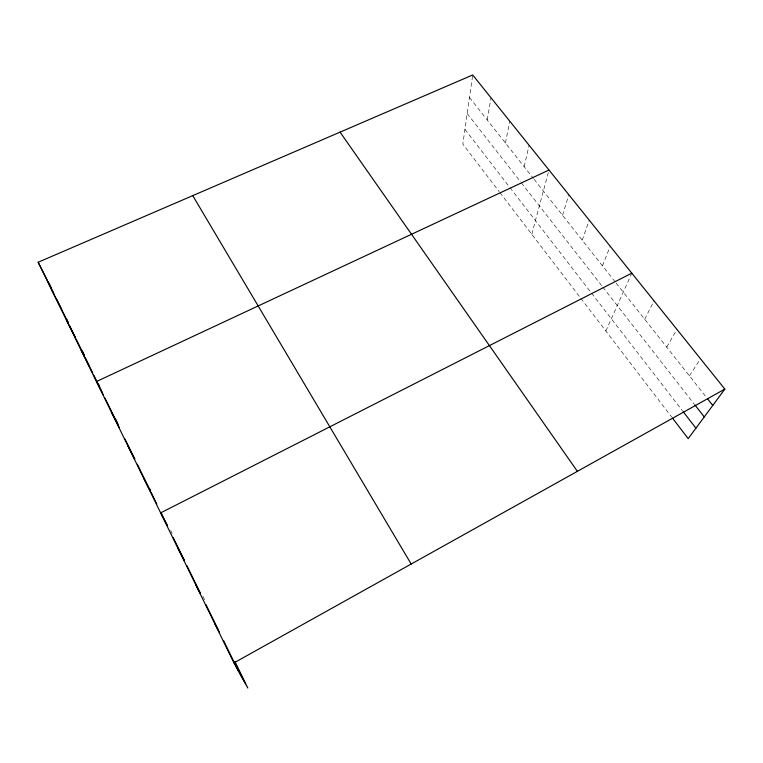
<?xml version="1.0" encoding="UTF-8"?>
<svg xmlns="http://www.w3.org/2000/svg" width="763" height="763" viewBox="0 0 763 763"><rect width="100%" height="100%" fill="white"/><g stroke="black" fill="none" stroke-linecap="round" stroke-linejoin="round"><path stroke-width="0.57" stroke-dasharray="3.81 2.86" d="M472.545 76.1L462.826 144.121L499.221 191.685M487.223 119.963L491 97.759M505.43 143.015L509.798 121.183M524.133 166.687L529.121 145.256M531.773 234.222L548.998 170.015M562.531 215.28L568.826 194.727M582.226 240.202L589.227 220.135M602.465 265.82L610.209 246.277M605.851 331.028L631.802 273.173M644.687 319.268L654.034 300.87M666.728 347.146L676.924 329.397M689.409 375.854L700.52 358.801M469.483 97.521L533.394 178.399M534.1 179.305L615.388 282.176M616.103 283.083L706.929 398.028M467.194 113.534L520.604 181.88M521.329 182.805L602.064 286.125M602.789 287.05L694.015 403.799M464.934 129.367L509.274 186.725M509.98 187.641L682.408 410.713M499.918 192.6L580.118 297.398M580.843 298.343L671.755 417.151M170.674 530.447L172.219 533.585M202.901 596.275L205.447 601.492"/><path stroke-width="1.14" d="M235.033 661.95L247.803 688.026L233.945 662.885L38.15 262.253L472.698 74.974L724.85 389.101L688.188 438.63L672.47 418.086M233.945 662.885L724.85 389.101M631.802 273.173L160.64 512.889L167.526 525.984L160.879 512.393M548.998 170.015L96.443 381.538L103.425 395.062M707.654 398.954L712.766 405.42M694.75 404.733L704.259 416.913M683.123 411.639L695.913 428.186M340.06 132.133L577.391 471.343M192.743 195.624L411.181 564.038M214.661 623.428L219.382 632.136M196.043 585.316L200.278 593.252M178.046 548.492L184.417 560.528L173.163 537.505M143.806 478.449L150.645 491.525L137.359 464.286M127.516 445.106L134.793 459.107L125.065 439.145M111.732 412.821L119.4 427.614M81.183 350.303L89.614 366.688M66.391 320.04L75.69 338.152M38.15 262.253L47.525 280.612M51.274 287.947L48.05 281.633L53.811 293.412M52.056 290.703L61.669 309.473M234.46 661.426L244.913 682.79M66.381 318.495L68.441 322.711M82.242 350.923L84.273 355.072M98.541 384.237L99.581 386.383M115.27 418.439L117.883 423.78M149.605 488.644L150.635 490.762M234.499 662.208L241.776 677.096M56.433 298.762L68.422 323.283M69.452 325.41L75.165 337.093M76.205 339.211L84.464 356.102M85.494 358.209L89.624 366.65M90.139 367.709L92.704 372.964M93.735 375.062L101.956 391.877M105.036 398.181L117.893 424.466M151.169 492.526L156.797 504.028M186.983 565.784L200.335 593.07M205.991 604.649L217.846 628.893M223.53 640.519L238.561 671.249"/></g></svg>
